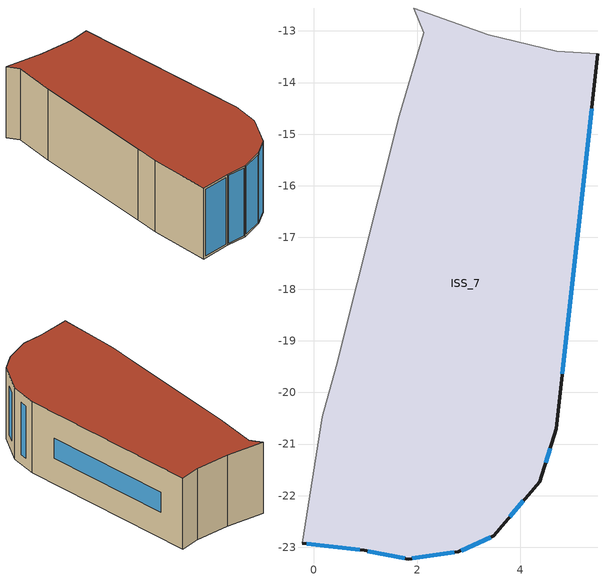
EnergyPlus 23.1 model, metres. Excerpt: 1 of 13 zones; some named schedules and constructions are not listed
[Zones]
ISS_7
 floor outside (90.1-2019 Nonresidential CZ 0 Exterior Floor (Mass)): -0.22,-22.92 0.16,-20.47 0.44,-19.49 1.65,-14.64 2.13,-13.04 1.93,-12.56 3.38,-13.07 4.71,-13.4 5.5,-13.44 4.7,-20.71 4.37,-21.73 3.48,-22.77 2.8,-23.09 1.83,-23.22 0.98,-23.06 z9
 wall outside (90.1-2019 Nonresidential CZ 0 Exterior Wall (Mass)): -0.22,-22.92 0.98,-23.06 1.83,-23.22 2.8,-23.09 3.48,-22.77 4.37,-21.73 4.7,-20.71 5.5,-13.44 z9:12
 wall to ISS_0 (Interior Partition (Mass)_FLIPPED): 5.5,-13.44 4.71,-13.4 3.38,-13.07 1.93,-12.56 2.13,-13.04 1.65,-14.64 0.44,-19.49 z9:12
 wall to ISS_11 (Interior Partition (Mass)): 0.44,-19.49 0.16,-20.47 -0.22,-22.92 z9:12
 window (90.1-2019 Nonresidential CZ 0 Glazing (Operable)): -0.13,-22.93 0.89,-23.05 z9.09:11.91; 1.05,-23.07 1.76,-23.21 z9.07:11.93; 1.9,-23.21 2.72,-23.1 z9.08:11.92; 2.85,-23.06 3.43,-22.8 z9.06:11.94; 3.8,-22.41 4.06,-22.1 z9.48:11.52; 4.49,-21.36 4.58,-21.08 z9.39:11.61; 4.81,-19.64 5.38,-14.51 z10.07:10.93
 roof outside (90.1-2019 Nonresidential CZ 0 Exterior Roof (Mass)): -0.22,-22.92 0.98,-23.06 1.83,-23.22 2.8,-23.09 3.48,-22.77 4.37,-21.73 4.7,-20.71 5.5,-13.44 4.71,-13.4 3.38,-13.07 1.93,-12.56 2.13,-13.04 1.65,-14.64 0.44,-19.49 0.16,-20.47 z12
[Schedule:Week:Daily]
CoolAvail_ISS_6_17: faf318e1-52bb-44b2-9559-41b3001244a9, c66cfd29-5af9-4e6c-a3ee-f7fb6640c622, fb7c023f-ec03-413f-b07d-d92b9ac5b466, 46f68e28-e864-40da-a2bf-d5357412eaba, 4700d6ba-9606-44f7-8714-5d4f0055c1bd, 7d5eb8ac-639b-46e3-bfbf-afe987bda89d, bb15e84b-718d-49d9-a2ed-4de5b00f072d, faf318e1-52bb-44b2-9559-41b3001244a9, faf318e1-52bb-44b2-9559-41b3001244a9, faf318e1-52bb-44b2-9559-41b3001244a9, faf318e1-52bb-44b2-9559-41b3001244a9, faf318e1-52bb-44b2-9559-41b3001244a9
CoolAvail_ISS_6_18: c71ad370-f608-45ec-94ff-412ab9c8d591, dc39d774-00dd-4167-add5-508ae4c5a254, aaaaf936-ef6c-4fa6-9fe8-a1a3edeff047, c71ad370-f608-45ec-94ff-412ab9c8d591, 85667b0f-253c-4fc0-b1a3-b59c0e00e3e3, f12a5308-02be-4f39-b291-fa425260f8d2, 39a611e9-6e07-44f2-bfbf-68aadf2830ba, c71ad370-f608-45ec-94ff-412ab9c8d591, c71ad370-f608-45ec-94ff-412ab9c8d591, c71ad370-f608-45ec-94ff-412ab9c8d591, c71ad370-f608-45ec-94ff-412ab9c8d591, c71ad370-f608-45ec-94ff-412ab9c8d591
CoolAvail_ISS_6_19: cf4da5fc-813a-42c6-a8cf-2b9b26fcd408, 5b5307dd-8704-4429-9e64-81538c3ab81d, 72f27e0f-b599-4d81-9918-0a94f5cc3f49, 47d734c6-dcec-4011-bd95-46f6d7a86160, 9cf70d63-5f0f-41fb-a418-96e44ca164e6, 6548734e-50a1-4eab-b1a1-846b9a044538, 5218c88c-08ca-4979-97bd-068abec87058, cf4da5fc-813a-42c6-a8cf-2b9b26fcd408, cf4da5fc-813a-42c6-a8cf-2b9b26fcd408, cf4da5fc-813a-42c6-a8cf-2b9b26fcd408, cf4da5fc-813a-42c6-a8cf-2b9b26fcd408, cf4da5fc-813a-42c6-a8cf-2b9b26fcd408
CoolAvail_ISS_6_20: 4a28bebf-378b-4e0c-98c7-5912cbc0f532, 3acbb844-98a0-44dd-9f8c-a763c2830a79, cf4da5fc-813a-42c6-a8cf-2b9b26fcd408, 88bcd4fe-2e18-43e4-966d-ed453cccf67b, 3cb64b28-6660-477c-87e6-b5ec23b45f9e, fff63c10-cad4-4c0c-a8a8-9c0b9824a16e, 31665143-5f46-4cf0-bce6-529c360b87a2, 4a28bebf-378b-4e0c-98c7-5912cbc0f532, 4a28bebf-378b-4e0c-98c7-5912cbc0f532, 4a28bebf-378b-4e0c-98c7-5912cbc0f532, 4a28bebf-378b-4e0c-98c7-5912cbc0f532, 4a28bebf-378b-4e0c-98c7-5912cbc0f532
CoolAvail_ISS_6_21: 10ea3e9c-c8e4-4c9f-9a24-6f8235490943, 7fac5dca-6247-45cd-8dfd-59ff1113f6d2, fdb1ab0e-c8ed-4873-981d-3b4b36397622, fa0bea73-c2e6-45e3-96d8-af98ac851d88, 41617b40-5751-42f6-8f46-a5aadaf03c91, b0a7b671-b70a-4647-ab0c-9003cefbd400, 939bb1c0-6e51-47b4-9cfe-0db9ee19da19, 10ea3e9c-c8e4-4c9f-9a24-6f8235490943, 10ea3e9c-c8e4-4c9f-9a24-6f8235490943, 10ea3e9c-c8e4-4c9f-9a24-6f8235490943, 10ea3e9c-c8e4-4c9f-9a24-6f8235490943, 10ea3e9c-c8e4-4c9f-9a24-6f8235490943
CoolAvail_ISS_6_22: 820141ac-03eb-4e58-a5b8-6f2c45d92f95, ca7a26c0-72df-4689-81e8-63cdea68c050, d67e7feb-ccfe-464f-92c3-b16381141cd6, cebbc58f-77ce-4730-93be-abe6f592f073, bd45c754-21c7-4c35-83bf-dd566571be01, 3880684c-4c2a-4487-a7e7-7d189b46f996, 6e76de09-a941-4bd2-b96f-27ccec68bb94, 820141ac-03eb-4e58-a5b8-6f2c45d92f95, 820141ac-03eb-4e58-a5b8-6f2c45d92f95, 820141ac-03eb-4e58-a5b8-6f2c45d92f95, 820141ac-03eb-4e58-a5b8-6f2c45d92f95, 820141ac-03eb-4e58-a5b8-6f2c45d92f95
CoolAvail_ISS_6_23: d70b2462-30a3-417d-9b55-76244d579941, 15f13d3f-b812-470b-b1af-9bdc06affd63, 5b780c38-c860-4b71-bae9-05cf259ed1fe, e1876e78-e687-400e-be40-ea94c5217d87, 8fdf88a8-82d9-410f-843e-46d4e1988e20, 597babd5-8b72-400e-8490-dbf98d6e2a09, 6da934b6-2253-4638-820a-9997a3fc5da8, d70b2462-30a3-417d-9b55-76244d579941, d70b2462-30a3-417d-9b55-76244d579941, d70b2462-30a3-417d-9b55-76244d579941, d70b2462-30a3-417d-9b55-76244d579941, d70b2462-30a3-417d-9b55-76244d579941
CoolAvail_ISS_6_24: 475d144a-8d13-4d58-a2da-3ab2e93dc7e7, 789598b5-f611-412a-b310-098c0f691a5d, 755330d8-1b22-4534-a02a-c53480b3a4e5, f78329c8-9ffc-489f-a2f5-fb6cb1761558, b2c2869d-ed13-4fac-99c7-aaf49e3b7844, 090aaad5-a128-486d-b200-6d922c48acf5, 44e7aa45-dbd7-4abf-8184-9797e4b36311, 475d144a-8d13-4d58-a2da-3ab2e93dc7e7, 475d144a-8d13-4d58-a2da-3ab2e93dc7e7, 475d144a-8d13-4d58-a2da-3ab2e93dc7e7, 475d144a-8d13-4d58-a2da-3ab2e93dc7e7, 475d144a-8d13-4d58-a2da-3ab2e93dc7e7
CoolAvail_ISS_6_25: 2b311644-3143-4e4f-ad19-09aa724a8dff, fe849b11-955d-4684-bbd0-a1e9b4aa19b6, 2e6fd446-64fd-454b-83e0-e820f9a5f52d, 9d987cba-2a7a-496d-b90f-662575cd5dd9, 59074af8-0a25-4315-856b-2edfad9a8916, 3a1e6eef-4dd5-40d8-a92a-1dea604d18d4, 01b983bd-2d17-4f0a-968b-3c204645bb15, 2b311644-3143-4e4f-ad19-09aa724a8dff, 2b311644-3143-4e4f-ad19-09aa724a8dff, 2b311644-3143-4e4f-ad19-09aa724a8dff, 2b311644-3143-4e4f-ad19-09aa724a8dff, 2b311644-3143-4e4f-ad19-09aa724a8dff
CoolAvail_ISS_6_26: 545cab68-ce3c-483e-81aa-25f490a46d86, e9d7cb86-8601-40d2-95b1-3c92e2f1f32f, e268dd3c-0642-40bb-803e-666368799ee4, ae668b5a-15f4-4d0c-9872-3a52cf0d1db1, c3fa998d-de58-419b-80c0-a574417382d2, 7d81ac5d-b26f-415c-8e6a-4ece4cfa260c, a498241e-d729-40bc-991e-5e8d708b7bc9, 545cab68-ce3c-483e-81aa-25f490a46d86, 545cab68-ce3c-483e-81aa-25f490a46d86, 545cab68-ce3c-483e-81aa-25f490a46d86, 545cab68-ce3c-483e-81aa-25f490a46d86, 545cab68-ce3c-483e-81aa-25f490a46d86
CoolAvail_ISS_6_27: e013dee8-fee1-44bd-93ae-b3065944c017, d6b96865-a13e-4037-9788-64715abd1b9b, 8b5f9b8a-5b1f-4d82-ae2a-c83ae0d0c6d3, fe860b76-c3cd-4067-b260-22ef71d79255, 1038f0ee-0592-4279-8759-f8a5b7ff0be9, 38166ebe-7deb-496d-aee1-63fe53fd5d6f, f328ec1c-159e-4b23-a9ba-813a56d7d32e, e013dee8-fee1-44bd-93ae-b3065944c017, e013dee8-fee1-44bd-93ae-b3065944c017, e013dee8-fee1-44bd-93ae-b3065944c017, e013dee8-fee1-44bd-93ae-b3065944c017, e013dee8-fee1-44bd-93ae-b3065944c017
CoolAvail_ISS_6_28: e95ca637-2c29-443c-aac9-ba59b1dee0f8, b6064c5e-1f52-49ba-bab2-bca20717d0fd, 868b4ff2-61c0-4b7b-9a5f-ca60dd09d27a, 08289204-ecfb-4d65-829f-a1414e8ace1a, 46f68e28-e864-40da-a2bf-d5357412eaba, f83a6363-48d5-4fba-9f21-57b9a9ad5f78, 10ea3e9c-c8e4-4c9f-9a24-6f8235490943, e95ca637-2c29-443c-aac9-ba59b1dee0f8, e95ca637-2c29-443c-aac9-ba59b1dee0f8, e95ca637-2c29-443c-aac9-ba59b1dee0f8, e95ca637-2c29-443c-aac9-ba59b1dee0f8, e95ca637-2c29-443c-aac9-ba59b1dee0f8
CoolAvail_ISS_6_29: 571d3694-669f-439a-bcb0-6cf6216108a2, 1a79cb03-f92c-4589-8d75-bc6275836837, 8661a43f-711f-4b17-8503-5213d123ea7a, a0229f07-dc1c-4560-a905-13b11cc59c09, 46f68e28-e864-40da-a2bf-d5357412eaba, 46f68e28-e864-40da-a2bf-d5357412eaba, a568f926-99aa-414a-a7ea-b3768ceeb753, 571d3694-669f-439a-bcb0-6cf6216108a2, 571d3694-669f-439a-bcb0-6cf6216108a2, 571d3694-669f-439a-bcb0-6cf6216108a2, 571d3694-669f-439a-bcb0-6cf6216108a2, 571d3694-669f-439a-bcb0-6cf6216108a2
CoolAvail_ISS_6_30: 45061b19-febd-4526-9570-1f21a7086f0c, 12531b47-a778-409a-afc3-5f5a1a383e38, 59666eb1-6c28-46bb-940b-6ca59630d910, cd744dcf-dce2-4d4b-a7f8-daa602f3d211, 0ca7b911-3826-4d48-a57a-7394f15a51f2, f6108009-b0aa-49ae-94be-0677e594ceb6, 820c4c58-c42d-41e9-b215-4e7bf05f5197, 45061b19-febd-4526-9570-1f21a7086f0c, 45061b19-febd-4526-9570-1f21a7086f0c, 45061b19-febd-4526-9570-1f21a7086f0c, 45061b19-febd-4526-9570-1f21a7086f0c, 45061b19-febd-4526-9570-1f21a7086f0c
CoolAvail_ISS_6_31: 9cc47e2c-ee00-4099-96b8-4162a42716a7, 88bcd4fe-2e18-43e4-966d-ed453cccf67b, 8661a43f-711f-4b17-8503-5213d123ea7a, 10df2edd-0f84-4e5f-b701-53d8b9d13dc2, 2a0d46ec-18cd-4a02-8e4a-311bff42c3ea, cb1b3717-686f-4d32-bbe1-ea75913f93bd, fc997b3a-f9f1-40cb-b1c0-d35cee9c5c25, 9cc47e2c-ee00-4099-96b8-4162a42716a7, 9cc47e2c-ee00-4099-96b8-4162a42716a7, 9cc47e2c-ee00-4099-96b8-4162a42716a7, 9cc47e2c-ee00-4099-96b8-4162a42716a7, 9cc47e2c-ee00-4099-96b8-4162a42716a7
CoolAvail_ISS_6_32: fa8c74fe-c95d-4660-b85a-88cf6b44ead0, 185236a1-42cc-4378-8d2a-f0c687be8152, 646e6a7b-e232-4f54-a341-6ea0961270c4, 5ef0380c-8530-4672-89b2-d0053777c4b0, 184a39fc-adbe-4550-bd70-535d58a703fa, 72b43716-8d98-4033-a577-9813a5c5ed84, a2b35108-d538-4e8f-9979-27f03970389e, fa8c74fe-c95d-4660-b85a-88cf6b44ead0, fa8c74fe-c95d-4660-b85a-88cf6b44ead0, fa8c74fe-c95d-4660-b85a-88cf6b44ead0, fa8c74fe-c95d-4660-b85a-88cf6b44ead0, fa8c74fe-c95d-4660-b85a-88cf6b44ead0
CoolAvail_ISS_6_33: 5494cabf-0719-4997-ac73-9b5e24d4f528, 6db75396-19b1-46b9-8235-e91e69c05566, 872ae464-bc5c-41e4-ab98-84459ce587c9, 91d1037a-2dc5-4426-b058-420dc496d604, b169fd0d-a363-4637-a59b-2c954cb74e7c, fdb1ab0e-c8ed-4873-981d-3b4b36397622, 7196ffaf-b576-46e3-aa76-b70bf992a3f0, 5494cabf-0719-4997-ac73-9b5e24d4f528, 5494cabf-0719-4997-ac73-9b5e24d4f528, 5494cabf-0719-4997-ac73-9b5e24d4f528, 5494cabf-0719-4997-ac73-9b5e24d4f528, 5494cabf-0719-4997-ac73-9b5e24d4f528
CoolAvail_ISS_6_34: ea04392c-e9c8-4168-be16-abac06a691cf, 99dec3e1-bac3-4d96-8738-6f196348ee5c, f8c5082e-a237-4130-a017-d6e29cf6c566, 0bacbfc9-5ecd-42bf-937d-7f05193bacb1, 9338b558-b06d-40e3-98d1-683436e893bc, cbcac942-5ac6-497f-90c1-b73735c17716, ce094aa2-080d-43a6-8362-0479873b68df, ea04392c-e9c8-4168-be16-abac06a691cf, ea04392c-e9c8-4168-be16-abac06a691cf, ea04392c-e9c8-4168-be16-abac06a691cf, ea04392c-e9c8-4168-be16-abac06a691cf, ea04392c-e9c8-4168-be16-abac06a691cf
CoolAvail_ISS_6_35: d8a31d8f-75b0-446f-8f73-4dab2d5eed0f, 3d3f794c-1ec6-4740-9d07-d3bc5787070e, 600e6f81-509e-41a3-bf2a-7f4d4cd3f12d, fb8483dc-7f45-461b-b657-57cfb4a0f116, dbd4606c-3431-4140-add9-9da3cfab12af, 47ade2ef-f521-4468-a89a-ca1d94eb3f8d, 865ad902-8718-419c-ba38-6eb7f9723016, d8a31d8f-75b0-446f-8f73-4dab2d5eed0f, d8a31d8f-75b0-446f-8f73-4dab2d5eed0f, d8a31d8f-75b0-446f-8f73-4dab2d5eed0f, d8a31d8f-75b0-446f-8f73-4dab2d5eed0f, d8a31d8f-75b0-446f-8f73-4dab2d5eed0f
CoolAvail_ISS_6_36: 5bfff525-f3c7-4879-bdef-dd42af90710c, 4a28bebf-378b-4e0c-98c7-5912cbc0f532, b922b942-fdab-4a96-9b47-d4432acc14f1, 28b5e9c5-ec92-4bc0-880e-c13979e5b68a, 9e27aeda-e383-459f-8111-847aee1a07f8, 5b833201-b28d-4821-8bcc-1962c3eedb27, 2e6fd446-64fd-454b-83e0-e820f9a5f52d, 5bfff525-f3c7-4879-bdef-dd42af90710c, 5bfff525-f3c7-4879-bdef-dd42af90710c, 5bfff525-f3c7-4879-bdef-dd42af90710c, 5bfff525-f3c7-4879-bdef-dd42af90710c, 5bfff525-f3c7-4879-bdef-dd42af90710c
CoolAvail_ISS_6_37: 46f68e28-e864-40da-a2bf-d5357412eaba, 3a127710-7443-45f8-9489-889a76faaeff, eb2fa523-9aea-4a86-822f-7402be31336a, 85ee5b97-4fa1-480e-a81b-23baca38898e, c1d74090-dc97-4b67-bd84-a8115544f061, 836c73d3-2576-4144-97e6-c70854d764d6, 0b6cf2cc-02c6-4932-88ad-d99945c2565a, 46f68e28-e864-40da-a2bf-d5357412eaba, 46f68e28-e864-40da-a2bf-d5357412eaba, 46f68e28-e864-40da-a2bf-d5357412eaba, 46f68e28-e864-40da-a2bf-d5357412eaba, 46f68e28-e864-40da-a2bf-d5357412eaba
CoolAvail_ISS_6_38: 5b44b215-89ad-466a-9d7a-e6cb0c1999ba, 88c201f4-a5f6-491a-bc11-c75b9bd2e93f, 5bfff525-f3c7-4879-bdef-dd42af90710c, 454b3b25-2b2f-49a6-8bed-e14204a32b55, 744dab85-5a37-4e81-9f92-61f0bdaf9431, 3e861000-1ec8-46bf-b579-71132bfb23a5, 2a9cda35-25b3-4e50-900b-b9b739b834aa, 5b44b215-89ad-466a-9d7a-e6cb0c1999ba, 5b44b215-89ad-466a-9d7a-e6cb0c1999ba, 5b44b215-89ad-466a-9d7a-e6cb0c1999ba, 5b44b215-89ad-466a-9d7a-e6cb0c1999ba, 5b44b215-89ad-466a-9d7a-e6cb0c1999ba
CoolAvail_ISS_6_39: d05bd24d-796b-48bf-8bc5-fa42b119640c, 5b0ed4c9-7ceb-4b8c-a43c-ed9929f58d1e, 42116582-086e-478e-a545-e69779dd8a52, da6a2a0d-ac28-4011-a787-516f61c1a55f, 7ab4d364-6ba9-438d-8f5d-1eddf824954b, 24ef2dfb-7799-47fd-aa30-c4119d08dbd6, 46f68e28-e864-40da-a2bf-d5357412eaba, d05bd24d-796b-48bf-8bc5-fa42b119640c, d05bd24d-796b-48bf-8bc5-fa42b119640c, d05bd24d-796b-48bf-8bc5-fa42b119640c, d05bd24d-796b-48bf-8bc5-fa42b119640c, d05bd24d-796b-48bf-8bc5-fa42b119640c
CoolAvail_ISS_6_40: a0229f07-dc1c-4560-a905-13b11cc59c09, 7c36500b-8f66-47ac-915e-d734a9855751, 8be4abe7-000c-42f9-aa1f-6b8a2ac92743, 2e27c99f-a5c0-4f60-9206-11009ee6b478, 814d7899-a77d-42ff-af6e-11b54aa89900, db5997a3-e434-4ba0-9f3c-0db9acbed074, 1fd36c70-2295-48b5-9395-b3c8fa6ed09c, a0229f07-dc1c-4560-a905-13b11cc59c09, a0229f07-dc1c-4560-a905-13b11cc59c09, a0229f07-dc1c-4560-a905-13b11cc59c09, a0229f07-dc1c-4560-a905-13b11cc59c09, a0229f07-dc1c-4560-a905-13b11cc59c09
CoolAvail_ISS_6_41: 2a72a13d-5e4b-44db-ad01-76264dc349fa, 51ef5e7c-7b1d-4df3-9b0a-0fbe2372d03c, 6122a214-3f2d-4de6-bf8e-379ec44e7dd8, 803fcd09-69c6-40dd-9b35-5d7ac15a68d8, 2538803e-4c51-472b-b103-07a3d55689f9, a272fd6b-d428-4692-ada8-1e738b84d36b, adef7895-6f02-48d0-9f4d-54e5f1119188, 2a72a13d-5e4b-44db-ad01-76264dc349fa, 2a72a13d-5e4b-44db-ad01-76264dc349fa, 2a72a13d-5e4b-44db-ad01-76264dc349fa, 2a72a13d-5e4b-44db-ad01-76264dc349fa, 2a72a13d-5e4b-44db-ad01-76264dc349fa
CoolAvail_ISS_6_42: 78c93035-ebce-4343-b1a8-f86602726ac7, 604badd7-400e-43fb-bd32-c34a42cb7ecd, 0c0d324b-0d6b-4f90-bb7c-1137a90bd877, c10c4fbe-61ee-4d52-8bae-482017d4afb2, df0bba37-3d70-4a9e-bf06-86b61b93159a, 3cb0e0dd-037d-4dde-8597-6468a4d6918c, 125e9192-c0aa-4bd7-8597-20248584bc62, 78c93035-ebce-4343-b1a8-f86602726ac7, 78c93035-ebce-4343-b1a8-f86602726ac7, 78c93035-ebce-4343-b1a8-f86602726ac7, 78c93035-ebce-4343-b1a8-f86602726ac7, 78c93035-ebce-4343-b1a8-f86602726ac7
CoolAvail_ISS_6_43: d6dcf4c3-3c31-4ad2-a140-0da0cadc56a7, 99ba14a1-6c44-4f38-ba13-93252c98763a, 330628cd-783c-4e4e-861e-a357226f984d, 41c35824-3f9f-43df-8edd-b30b44d2a37a, 478a7a83-7c34-47a1-80c9-d558c050b604, f7b08b5d-0dda-45f4-8219-4d22e9f62385, b39bc4c5-9218-422b-b413-d69710c60b74, d6dcf4c3-3c31-4ad2-a140-0da0cadc56a7, d6dcf4c3-3c31-4ad2-a140-0da0cadc56a7, d6dcf4c3-3c31-4ad2-a140-0da0cadc56a7, d6dcf4c3-3c31-4ad2-a140-0da0cadc56a7, d6dcf4c3-3c31-4ad2-a140-0da0cadc56a7
CoolAvail_ISS_6_44: 78e55134-c146-4401-bc54-34c713d829d2, bdb04c5f-5c95-4945-8cfd-93e3131f8926, 6c612a57-929d-4dfc-8748-f7e01d78e87b, 73f8adfb-2b02-49ce-b917-dc74dc9f2e5f, 4a56945c-6f69-44a9-8f50-3a34e26c2db6, a6698840-9b46-4a97-bcc8-f7cda19bc93f, 2fb50c63-efcc-41cf-b813-91b9eca99eb9, 78e55134-c146-4401-bc54-34c713d829d2, 78e55134-c146-4401-bc54-34c713d829d2, 78e55134-c146-4401-bc54-34c713d829d2, 78e55134-c146-4401-bc54-34c713d829d2, 78e55134-c146-4401-bc54-34c713d829d2
CoolAvail_ISS_6_45: 768736c6-1e3d-478b-935d-de285d9124b7, 12531b47-a778-409a-afc3-5f5a1a383e38, ad1631eb-f151-4929-a83b-de4f56066a8f, 22b36ce7-05db-412a-9cf0-3c84da4ce7ab, 42116582-086e-478e-a545-e69779dd8a52, 053eccda-6cb1-4086-9d93-7d8252609908, 768736c6-1e3d-478b-935d-de285d9124b7, 768736c6-1e3d-478b-935d-de285d9124b7, 768736c6-1e3d-478b-935d-de285d9124b7, 768736c6-1e3d-478b-935d-de285d9124b7, 768736c6-1e3d-478b-935d-de285d9124b7, 768736c6-1e3d-478b-935d-de285d9124b7
CoolAvail_ISS_6_46: 112c67cb-92bf-435b-ae7b-1489d35ec978, 604badd7-400e-43fb-bd32-c34a42cb7ecd, 403f3a57-031d-411d-a35e-dd83f031fb06, 9fe8c835-75a3-47c4-8fd8-73a2e7829854, 1bd8f6d5-efdc-47d3-8767-3f77d1b1a966, c5cf582d-59e6-4231-a916-9f151ef5aff2, c0f120cf-fb1f-410e-a31c-d27ab80a34c5, 112c67cb-92bf-435b-ae7b-1489d35ec978, 112c67cb-92bf-435b-ae7b-1489d35ec978, 112c67cb-92bf-435b-ae7b-1489d35ec978, 112c67cb-92bf-435b-ae7b-1489d35ec978, 112c67cb-92bf-435b-ae7b-1489d35ec978
CoolAvail_ISS_6_47: 1b55bb03-ed1a-46cd-a726-b8643300a78f, ac87f1b8-a690-45cb-baaa-ac4409d26367, 6f1bff23-3d9b-4e3a-b3b2-22b0721e3ef4, f8be8b45-04d6-4e99-9c00-b5c0ca24a190, e5bc79c3-6e81-44bb-bf70-967e13f0bdad, 3218934a-0097-4794-a98d-c844a32a225b, fb536831-2a13-453a-abd2-06d308c2a27d, 1b55bb03-ed1a-46cd-a726-b8643300a78f, 1b55bb03-ed1a-46cd-a726-b8643300a78f, 1b55bb03-ed1a-46cd-a726-b8643300a78f, 1b55bb03-ed1a-46cd-a726-b8643300a78f, 1b55bb03-ed1a-46cd-a726-b8643300a78f
CoolAvail_ISS_6_48: b2925905-6abb-4c02-abba-91a726e9064c, 3f169990-f9ce-4dbb-84c6-894221037448, 32e76b73-f0bd-4490-b05c-b073849b9779, 613dd8b9-d0cb-4047-99e2-85bffd7cc064, d19892b5-b04d-401b-b5eb-d2cb441ee56a, 233604b9-45ae-4392-af2f-cba5c79e4975, 68e656c7-341f-4366-9bd7-30d77fa6db42, b2925905-6abb-4c02-abba-91a726e9064c, b2925905-6abb-4c02-abba-91a726e9064c, b2925905-6abb-4c02-abba-91a726e9064c, b2925905-6abb-4c02-abba-91a726e9064c, b2925905-6abb-4c02-abba-91a726e9064c
CoolAvail_ISS_6_49: 74552c46-30ab-4759-94e8-63e3d1f7accb, d6e55a8f-bc87-45cd-9c9f-cd70924e27a5, 021e1a17-10e8-4b2d-b519-0cf3192cc715, d254b795-3fdf-4f39-80ff-e140f63d290e, 1d480875-807e-48c1-9200-7516ebc32ad7, 64881aca-a996-45d7-b077-b1b3d227525a, 4489f36e-e3c6-4e4b-bd5f-265baaedea73, 74552c46-30ab-4759-94e8-63e3d1f7accb, 74552c46-30ab-4759-94e8-63e3d1f7accb, 74552c46-30ab-4759-94e8-63e3d1f7accb, 74552c46-30ab-4759-94e8-63e3d1f7accb, 74552c46-30ab-4759-94e8-63e3d1f7accb
CoolAvail_ISS_6_50: 471115d3-0f87-48e8-b825-fac5a6f35d6c, 8be4abe7-000c-42f9-aa1f-6b8a2ac92743, 158876e2-13fd-4787-95ae-b86d372af880, 2a169ae8-9acd-4529-9eee-55b8eb574f1b, ca860249-6253-49f4-b145-16789525877a, 31280550-7689-42ee-840a-ab6c0e466e40, 720e0b40-1fdb-4e75-af50-1b9984cfd1a4, 471115d3-0f87-48e8-b825-fac5a6f35d6c, 471115d3-0f87-48e8-b825-fac5a6f35d6c, 471115d3-0f87-48e8-b825-fac5a6f35d6c, 471115d3-0f87-48e8-b825-fac5a6f35d6c, 471115d3-0f87-48e8-b825-fac5a6f35d6c
CoolAvail_ISS_6_51: 59112f08-b127-4301-906f-b836840b287e, bb00959c-f919-4aed-8de9-f9c1df3630f8, de2802b0-cc67-4408-8fd1-7e9211b10048, d257d055-b112-40be-82b2-c4495abe85c7, ddf9be1b-2dac-4bf2-9cbc-7e794f62100c, 49d97e55-3071-46c9-941b-d634227f9f2a, cb1b3717-686f-4d32-bbe1-ea75913f93bd, 59112f08-b127-4301-906f-b836840b287e, 59112f08-b127-4301-906f-b836840b287e, 59112f08-b127-4301-906f-b836840b287e, 59112f08-b127-4301-906f-b836840b287e, 59112f08-b127-4301-906f-b836840b287e
CoolAvail_ISS_6_52: 78bfa29d-fe78-4bb4-9f64-e69e04f39406, 78bfa29d-fe78-4bb4-9f64-e69e04f39406, 78bfa29d-fe78-4bb4-9f64-e69e04f39406, 78bfa29d-fe78-4bb4-9f64-e69e04f39406, 78bfa29d-fe78-4bb4-9f64-e69e04f39406, 78bfa29d-fe78-4bb4-9f64-e69e04f39406, 78bfa29d-fe78-4bb4-9f64-e69e04f39406, 78bfa29d-fe78-4bb4-9f64-e69e04f39406, 78bfa29d-fe78-4bb4-9f64-e69e04f39406, 78bfa29d-fe78-4bb4-9f64-e69e04f39406, 78bfa29d-fe78-4bb4-9f64-e69e04f39406, 78bfa29d-fe78-4bb4-9f64-e69e04f39406
NatVentAvail_ISS_6_0: 347d55b7-038e-4562-bce8-456b87efe422, 9497c3f9-e4f3-4ae8-9b5e-6f440661514e, 02c75c42-13c4-4a81-95b2-7d0787e539a0, 1f5bb4e1-6097-4445-aa30-08b131c5a8f0, 6a036ade-b22a-40b1-a59a-fc9928e33420, cdcac5e7-2935-42b6-a401-44e7ff1a3379, bb2921c9-3083-47d7-adc0-0439cd541f1d, 347d55b7-038e-4562-bce8-456b87efe422, 347d55b7-038e-4562-bce8-456b87efe422, 347d55b7-038e-4562-bce8-456b87efe422, 347d55b7-038e-4562-bce8-456b87efe422, 347d55b7-038e-4562-bce8-456b87efe422
NatVentAvail_ISS_6_1: 31e6458c-07ac-4517-9220-31c48d09a3b9, 808b53e7-b6eb-416f-b75c-5a60ae408371, 2a0bdd91-2ab7-455f-9d66-9f0dcc569485, 2f2a32ef-c756-4c4e-acc4-de23138b763c, 3d5812fc-4e48-4f03-85a1-51b9f05794ff, eed53eab-8b4b-4f1c-9231-a5dca8a631a8, 1a875456-26a8-41d9-bcb1-23a2e93c5b05, 31e6458c-07ac-4517-9220-31c48d09a3b9, 31e6458c-07ac-4517-9220-31c48d09a3b9, 31e6458c-07ac-4517-9220-31c48d09a3b9, 31e6458c-07ac-4517-9220-31c48d09a3b9, 31e6458c-07ac-4517-9220-31c48d09a3b9
NatVentAvail_ISS_6_2: 84ae7651-f4de-44b9-9899-2582cbdb995d, 495f6a35-d38b-4195-8a37-4b40f724b044, 3d5812fc-4e48-4f03-85a1-51b9f05794ff, a0e33699-6675-4571-9d88-4c12ba26899f, 9497c3f9-e4f3-4ae8-9b5e-6f440661514e, efa8682e-43cf-4f3c-b0e6-29221eeec237, 5867c58b-4625-41f3-b584-9ebb24ec32a8, 84ae7651-f4de-44b9-9899-2582cbdb995d, 84ae7651-f4de-44b9-9899-2582cbdb995d, 84ae7651-f4de-44b9-9899-2582cbdb995d, 84ae7651-f4de-44b9-9899-2582cbdb995d, 84ae7651-f4de-44b9-9899-2582cbdb995d
NatVentAvail_ISS_6_3: a818ccd2-c854-43d0-9f66-eb4bd9638d8e, 6e76de09-a941-4bd2-b96f-27ccec68bb94, fe6c31c8-0dda-4b75-81b7-5c1efcddb083, dda988eb-bae8-4d63-86a5-b6c0bda95034, 7a904727-3a56-424e-8116-60c6ad07f1dc, 347d55b7-038e-4562-bce8-456b87efe422, dd8d3e53-b593-4d87-9bc4-be4af5198a33, a818ccd2-c854-43d0-9f66-eb4bd9638d8e, a818ccd2-c854-43d0-9f66-eb4bd9638d8e, a818ccd2-c854-43d0-9f66-eb4bd9638d8e, a818ccd2-c854-43d0-9f66-eb4bd9638d8e, a818ccd2-c854-43d0-9f66-eb4bd9638d8e
NatVentAvail_ISS_6_4: 0c759d3e-a654-4724-93b5-70c13bc12d1d, 021d0772-810e-4e4b-8f2a-a1619a49f355, e0df6127-968f-45f9-8c87-5caeb0cafc55, bfaec549-311d-4496-abb4-5617f4cc1a59, 4980f9f0-cd16-43dd-8c59-504c34da3416, b817c66c-6d6a-45e4-a55e-97319d023a8b, 021d0772-810e-4e4b-8f2a-a1619a49f355, 0c759d3e-a654-4724-93b5-70c13bc12d1d, 0c759d3e-a654-4724-93b5-70c13bc12d1d, 0c759d3e-a654-4724-93b5-70c13bc12d1d, 0c759d3e-a654-4724-93b5-70c13bc12d1d, 0c759d3e-a654-4724-93b5-70c13bc12d1d
NatVentAvail_ISS_6_5: dea2bbc8-2288-40d1-a2d5-a177ac33657e, dc8b5669-3ebe-45cf-9e0a-796c1a786df0, b135f7d7-2b4b-4e37-bfe0-58334846911b, 2333cbfa-4dd2-4999-97ab-03a3268194e9, 5707c89a-2f09-4238-a486-8c2d0057f9b6, 9dfa8010-5864-48b9-aace-82d37f85b587, d58aaad8-7cbd-4782-a375-7b6575282f05, dea2bbc8-2288-40d1-a2d5-a177ac33657e, dea2bbc8-2288-40d1-a2d5-a177ac33657e, dea2bbc8-2288-40d1-a2d5-a177ac33657e, dea2bbc8-2288-40d1-a2d5-a177ac33657e, dea2bbc8-2288-40d1-a2d5-a177ac33657e
NatVentAvail_ISS_6_6: 1d8e266b-bb19-4368-9dd6-c44a9e71e150, f8c5082e-a237-4130-a017-d6e29cf6c566, cd7e5bb2-f1bc-4af8-801a-55bbcf77cb89, 1aaf95b1-6b11-4f20-b636-f8c9cd44f9f6, 49ae3206-3ec9-4832-a4c2-0d7b4eac3c65, b8ffa932-6720-4a41-9c80-de49e67e423e, a86efa0d-8891-41c0-89a9-eb536844657b, 1d8e266b-bb19-4368-9dd6-c44a9e71e150, 1d8e266b-bb19-4368-9dd6-c44a9e71e150, 1d8e266b-bb19-4368-9dd6-c44a9e71e150, 1d8e266b-bb19-4368-9dd6-c44a9e71e150, 1d8e266b-bb19-4368-9dd6-c44a9e71e150
NatVentAvail_ISS_6_7: 2b8a7710-590c-4735-8937-afae2f743f59, 926fce72-2cba-4f06-8e61-ee34aca217cf, 30858728-6386-4b68-892c-7b175f19578c, e7437833-518d-486e-8f46-e43f1733b808, 54c7a7a4-bd24-4fff-9f99-4840ac86f206, 00c50d44-a893-462e-adc5-a616422e0ef9, 0575a820-2eae-4c1c-bbd0-3531ec3c33dc, 2b8a7710-590c-4735-8937-afae2f743f59, 2b8a7710-590c-4735-8937-afae2f743f59, 2b8a7710-590c-4735-8937-afae2f743f59, 2b8a7710-590c-4735-8937-afae2f743f59, 2b8a7710-590c-4735-8937-afae2f743f59
NatVentAvail_ISS_6_8: 9d74e3d4-a9a9-48a3-84d8-704d79f904d0, 8089f7d0-f13f-46e6-a13c-d41517ad9383, 20437749-1463-4af0-aa40-cb234d343798, 9015eb93-7869-414a-ae01-0db2bcecc531, dec17c5b-4049-43e1-9a90-a723a8944471, 2026730f-dd33-4f01-8a14-8376efc71115, 47c5d768-7b4a-48a1-808d-429495cd01bc, 9d74e3d4-a9a9-48a3-84d8-704d79f904d0, 9d74e3d4-a9a9-48a3-84d8-704d79f904d0, 9d74e3d4-a9a9-48a3-84d8-704d79f904d0, 9d74e3d4-a9a9-48a3-84d8-704d79f904d0, 9d74e3d4-a9a9-48a3-84d8-704d79f904d0
NatVentAvail_ISS_6_9: 0eb51b7f-a4f0-4607-9c4d-6b9d2864478f, 6ae1809d-5a85-45a9-857c-42673be4954a, 47c5d768-7b4a-48a1-808d-429495cd01bc, 77480b0d-aeae-478d-a96b-37a4d4199b45, 9eba3db1-355f-42c7-9c13-37b01b408a15, f0b2b9be-24b4-4280-986e-e782a73990e1, 47cff60b-bd3d-4ae0-ad14-3ebb443ef9d5, 0eb51b7f-a4f0-4607-9c4d-6b9d2864478f, 0eb51b7f-a4f0-4607-9c4d-6b9d2864478f, 0eb51b7f-a4f0-4607-9c4d-6b9d2864478f, 0eb51b7f-a4f0-4607-9c4d-6b9d2864478f, 0eb51b7f-a4f0-4607-9c4d-6b9d2864478f
NatVentAvail_ISS_6_10: 9912cebe-4070-46c5-aca3-2e11fc6e50f9, 47c5d768-7b4a-48a1-808d-429495cd01bc, c53c6bee-c25f-4ac5-96c2-53c2e5ef0bc5, 24660c3e-e053-4e0b-a3a2-e134f5c7cfdc, 553eecc1-0424-4e8a-b2f8-0fe1840c3f1f, c3c61266-f6da-4284-9b9b-1aae67e0f11b, bf46ae58-0cb1-40f5-b615-3cb060d1ccae, 9912cebe-4070-46c5-aca3-2e11fc6e50f9, 9912cebe-4070-46c5-aca3-2e11fc6e50f9, 9912cebe-4070-46c5-aca3-2e11fc6e50f9, 9912cebe-4070-46c5-aca3-2e11fc6e50f9, 9912cebe-4070-46c5-aca3-2e11fc6e50f9
NatVentAvail_ISS_6_11: 47c5d768-7b4a-48a1-808d-429495cd01bc, f7772115-8a17-4abc-aca6-0985ffa1d231, b4131f45-e422-40ec-b2a9-956249e4f700, 338b2587-ee57-4e5b-acb7-2cda7bef30c7, 30954edf-17c5-43a4-9fbb-cfd349146233, fe036796-60d1-4e3b-a834-0a3b108878d4, 5508df6a-9fa0-4c98-a0a9-b120a6e6ca85, 47c5d768-7b4a-48a1-808d-429495cd01bc, 47c5d768-7b4a-48a1-808d-429495cd01bc, 47c5d768-7b4a-48a1-808d-429495cd01bc, 47c5d768-7b4a-48a1-808d-429495cd01bc, 47c5d768-7b4a-48a1-808d-429495cd01bc
NatVentAvail_ISS_6_12: 9e4de668-5c0b-4b18-9f84-43340eb7de64, 3fc7e13c-ba9b-4abf-ad62-5d9c6ae2b19f, 69fd0356-41ca-4566-a63a-875f57287f07, 0f72afe0-3d0d-43cd-bc86-6d366968bbdb, f0756c80-633d-445f-9ada-2880c47accb9, 58a8699a-92a3-475c-a43f-aee051d475cb, a5c75578-db00-4035-a6bd-12d8859ee814, 9e4de668-5c0b-4b18-9f84-43340eb7de64, 9e4de668-5c0b-4b18-9f84-43340eb7de64, 9e4de668-5c0b-4b18-9f84-43340eb7de64, 9e4de668-5c0b-4b18-9f84-43340eb7de64, 9e4de668-5c0b-4b18-9f84-43340eb7de64
NatVentAvail_ISS_6_13: 5668b15e-3178-4749-bdce-f16cad26c077, 43f57ed7-353c-49a5-95b1-fadbab51cf42, 9c120ee9-6e99-46a1-92c9-47147dbc7031, b718a5fb-b2a5-4edc-9616-2dbcbbb84562, 153a99d2-cb69-4770-80c4-b636431e560e, 7b7c670e-dffa-4387-a918-eb8090e016c5, 4ba70f92-26a1-4e22-ae9b-21b3a8cbfbc0, 5668b15e-3178-4749-bdce-f16cad26c077, 5668b15e-3178-4749-bdce-f16cad26c077, 5668b15e-3178-4749-bdce-f16cad26c077, 5668b15e-3178-4749-bdce-f16cad26c077, 5668b15e-3178-4749-bdce-f16cad26c077
NatVentAvail_ISS_6_14: 88ea5642-9558-4173-b52e-b72fd2a468fe, 7b0d70b4-6d3a-40d1-8645-cbeeba61a406, 91a15d1b-25b0-426a-999b-bde4fc834830, 8c6a5d82-2695-4c12-a2d9-937649744301, 5bb90e3b-6f0c-4724-a28a-9f01b1babb02, 70ed6a4c-85b4-46e2-b93d-c81f16dce1f6, 867d212e-9d6f-4428-ab79-ae34f15dca9c, 88ea5642-9558-4173-b52e-b72fd2a468fe, 88ea5642-9558-4173-b52e-b72fd2a468fe, 88ea5642-9558-4173-b52e-b72fd2a468fe, 88ea5642-9558-4173-b52e-b72fd2a468fe, 88ea5642-9558-4173-b52e-b72fd2a468fe
NatVentAvail_ISS_6_15: b7af9413-87d1-46bc-b3f9-c667b2052c9e, 269739aa-2d40-4877-9c61-5931b6ada25a, 7b914f22-7571-4aa1-ad53-4029426c74f7, 158876e2-13fd-4787-95ae-b86d372af880, 8e09e956-a7c9-41fd-ae93-b76491330efa, ad12a31f-083f-4236-bb79-d1e0870e19c1, 36a0acb6-d152-45fe-87a6-d6e7103a6972, b7af9413-87d1-46bc-b3f9-c667b2052c9e, b7af9413-87d1-46bc-b3f9-c667b2052c9e, b7af9413-87d1-46bc-b3f9-c667b2052c9e, b7af9413-87d1-46bc-b3f9-c667b2052c9e, b7af9413-87d1-46bc-b3f9-c667b2052c9e
NatVentAvail_ISS_6_16: cf3db2ff-82b6-488a-930d-133dbca2a297, d93b1293-4c19-4e22-a9a3-3eac806f7c1d, ac425b5f-9c42-4b8b-a498-5879e9bbcc94, a25a4507-8ff0-4e3c-92b1-267f2caeeb71, 5383cc17-6933-44ea-a498-ab2884f15de2, 9bfe174b-c2ed-4b65-a708-190e6d7b11fb, 4fd26251-b100-4953-a9ab-f1e24601d18a, cf3db2ff-82b6-488a-930d-133dbca2a297, cf3db2ff-82b6-488a-930d-133dbca2a297, cf3db2ff-82b6-488a-930d-133dbca2a297, cf3db2ff-82b6-488a-930d-133dbca2a297, cf3db2ff-82b6-488a-930d-133dbca2a297
NatVentAvail_ISS_6_17: f9e61ab1-7728-4d9d-8fe1-b24739b5c8d6, 813cbcb4-7a41-4a84-aec9-93c30a024dbd, 1a5d8876-3cc7-41a9-ba43-12e516d83989, 647e0f2c-778a-4d61-86bf-7f667cec723d, 2aae2edc-2d57-4e3d-973a-0211336ac020, 8d9c377b-d2ea-40e4-b66c-fc3d273aebea, cd556942-927f-4c86-bcef-3c459adf4f8e, f9e61ab1-7728-4d9d-8fe1-b24739b5c8d6, f9e61ab1-7728-4d9d-8fe1-b24739b5c8d6, f9e61ab1-7728-4d9d-8fe1-b24739b5c8d6, f9e61ab1-7728-4d9d-8fe1-b24739b5c8d6, f9e61ab1-7728-4d9d-8fe1-b24739b5c8d6
NatVentAvail_ISS_6_18: b58c5377-15d9-410f-a4cc-43822df6d4e0, 9e2eb322-e243-4a27-926a-d4e3defd8a08, 788a1496-81b9-4997-b196-09e885b656f9, b58c5377-15d9-410f-a4cc-43822df6d4e0, 6d0910fa-c984-4a92-8021-bbf9d67b93f9, a471a66b-f89d-442f-a9a8-48da8b7d5403, febc458f-bbc7-462c-85b9-881f4c73ab04, b58c5377-15d9-410f-a4cc-43822df6d4e0, b58c5377-15d9-410f-a4cc-43822df6d4e0, b58c5377-15d9-410f-a4cc-43822df6d4e0, b58c5377-15d9-410f-a4cc-43822df6d4e0, b58c5377-15d9-410f-a4cc-43822df6d4e0
NatVentAvail_ISS_6_19: a7a8551e-96d3-4fd6-bb0b-fe4ca2dd1986, f8c08b89-5adf-4e28-9409-8752b177d4a8, 524d0afd-2120-4997-92f0-2e86d4c74bf0, 94648f1a-2b8a-4c93-b626-513551805e1d, b85dd538-4fec-4d5e-8158-b1e68b90bbd8, 5b19d2b6-01c4-4e15-9780-7f20e980e38a, dd98143e-ec58-487d-9c8f-1bedbff18c8e, a7a8551e-96d3-4fd6-bb0b-fe4ca2dd1986, a7a8551e-96d3-4fd6-bb0b-fe4ca2dd1986, a7a8551e-96d3-4fd6-bb0b-fe4ca2dd1986, a7a8551e-96d3-4fd6-bb0b-fe4ca2dd1986, a7a8551e-96d3-4fd6-bb0b-fe4ca2dd1986
NatVentAvail_ISS_6_20: 556129f5-a8ab-42ab-bdec-427f6167c670, 2543d355-49e0-4e07-832c-9d94369e5f03, a7a8551e-96d3-4fd6-bb0b-fe4ca2dd1986, 707ad967-478c-4ac9-9f56-108cb743e184, ad2f890c-0a1c-4631-8b94-ab923c3a1fde, e09d4d53-ced4-452a-92ef-7031bfb63e31, 31eafc2d-287a-4af1-b968-868b65c6cfae, 556129f5-a8ab-42ab-bdec-427f6167c670, 556129f5-a8ab-42ab-bdec-427f6167c670, 556129f5-a8ab-42ab-bdec-427f6167c670, 556129f5-a8ab-42ab-bdec-427f6167c670, 556129f5-a8ab-42ab-bdec-427f6167c670
NatVentAvail_ISS_6_21: 0210ffe0-c8c5-4704-a17c-30f6b7ba5182, dc8b5669-3ebe-45cf-9e0a-796c1a786df0, 2e876ef0-6b14-469b-8aab-6b2f59b3159e, 99ba14a1-6c44-4f38-ba13-93252c98763a, 6cac600a-08a1-4369-bc47-e97c0b606d06, 49e001ed-d1c6-436c-bd0c-6ae12f544230, 33232d81-95e6-426a-8847-5e719ea95db1, 0210ffe0-c8c5-4704-a17c-30f6b7ba5182, 0210ffe0-c8c5-4704-a17c-30f6b7ba5182, 0210ffe0-c8c5-4704-a17c-30f6b7ba5182, 0210ffe0-c8c5-4704-a17c-30f6b7ba5182, 0210ffe0-c8c5-4704-a17c-30f6b7ba5182
NatVentAvail_ISS_6_22: 1bd8f6d5-efdc-47d3-8767-3f77d1b1a966, 998d96e1-0d67-4c43-8d66-3cf94210b12a, ff997f24-f6a6-43dc-ac3a-8c8fbd2ec0f4, cb262533-cb30-4446-bc1c-c7c292bc447b, ff731b20-b5fb-4160-a318-e8e97e32bd46, 112c67cb-92bf-435b-ae7b-1489d35ec978, 2bf5643d-2712-495e-b11b-f71902a6beb9, 1bd8f6d5-efdc-47d3-8767-3f77d1b1a966, 1bd8f6d5-efdc-47d3-8767-3f77d1b1a966, 1bd8f6d5-efdc-47d3-8767-3f77d1b1a966, 1bd8f6d5-efdc-47d3-8767-3f77d1b1a966, 1bd8f6d5-efdc-47d3-8767-3f77d1b1a966
NatVentAvail_ISS_6_23: 2ea1310e-d988-40e8-921b-6f63c6c66c5d, 2098abeb-3ad9-48cc-8fa9-fe43be57d8ea, ecac4bea-a4ab-4ca8-b15a-d21bf3634e23, 42f69e0f-da8f-401e-a904-95fe2d631b8b, 0fd5cf7c-50d3-4cef-a79c-1a673837e4a7, fda086fc-4683-4251-a165-0c31756bfeb3, 79ede57d-2ea5-4b6c-a09a-282900601d10, 2ea1310e-d988-40e8-921b-6f63c6c66c5d, 2ea1310e-d988-40e8-921b-6f63c6c66c5d, 2ea1310e-d988-40e8-921b-6f63c6c66c5d, 2ea1310e-d988-40e8-921b-6f63c6c66c5d, 2ea1310e-d988-40e8-921b-6f63c6c66c5d
NatVentAvail_ISS_6_24: ca33ea72-290d-466f-a10d-04f5078d5459, 80ac7100-fecc-432b-b8d8-0aef27925792, 0912e7bf-7941-4e81-81b9-3fe24044cb67, d3ac68ac-e5e1-41af-bbe9-eeafd04eb16f, 9366b974-fd66-436a-86a6-3dff316a52ed, 13d55ff6-3126-4d7e-a0b5-9d8af0269879, f26b9bc5-ebc0-49e0-b6f6-a9aecd680394, ca33ea72-290d-466f-a10d-04f5078d5459, ca33ea72-290d-466f-a10d-04f5078d5459, ca33ea72-290d-466f-a10d-04f5078d5459, ca33ea72-290d-466f-a10d-04f5078d5459, ca33ea72-290d-466f-a10d-04f5078d5459
NatVentAvail_ISS_6_25: 5e0caf0a-0975-4095-aeee-5177679fc916, ef3acc4a-62a7-4368-b11b-0bc0ee34e112, 768736c6-1e3d-478b-935d-de285d9124b7, a7131d28-bfe0-4a79-ba31-4b6647055931, 0b9b0190-0d32-4286-8001-29d5007821be, 1e2a233d-4ecc-4662-8356-21ca5b01d4a7, ed222975-a6bd-4094-8680-d0088485bc24, 5e0caf0a-0975-4095-aeee-5177679fc916, 5e0caf0a-0975-4095-aeee-5177679fc916, 5e0caf0a-0975-4095-aeee-5177679fc916, 5e0caf0a-0975-4095-aeee-5177679fc916, 5e0caf0a-0975-4095-aeee-5177679fc916
NatVentAvail_ISS_6_26: a0b2a994-346e-4f55-a40b-16c7d419b6a2, 93805fc4-68be-4367-b3d0-b1b0e915321a, 5b29b277-6946-4da2-9128-33dfe5b4a573, d8981ea7-3b19-4a0d-892a-4c63977dc961, 0f82b64c-7dc7-406a-8c1e-aa47caf37df0, e373829c-525b-4fac-a1b1-a8f08a7194f4, 21a982b9-085a-47cf-8ea2-cb4a41862746, a0b2a994-346e-4f55-a40b-16c7d419b6a2, a0b2a994-346e-4f55-a40b-16c7d419b6a2, a0b2a994-346e-4f55-a40b-16c7d419b6a2, a0b2a994-346e-4f55-a40b-16c7d419b6a2, a0b2a994-346e-4f55-a40b-16c7d419b6a2
NatVentAvail_ISS_6_27: 80324efd-f152-46ce-8575-1a18cefcb39a, 814fabf4-0522-4fe9-8f4f-1de8b595f9f5, d29c8621-b3bd-4f5f-961a-eec346ff4369, a817186f-8b5f-4d80-8c05-1cb199520749, 2dd3d1b6-e47b-47d8-8fa7-20257f54925f, b9bdd769-4ede-4986-a14d-4a501dff3d8b, 26786c90-2d85-41bd-bb4a-5ca09446c117, 80324efd-f152-46ce-8575-1a18cefcb39a, 80324efd-f152-46ce-8575-1a18cefcb39a, 80324efd-f152-46ce-8575-1a18cefcb39a, 80324efd-f152-46ce-8575-1a18cefcb39a, 80324efd-f152-46ce-8575-1a18cefcb39a
NatVentAvail_ISS_6_28: afddefd6-28d4-442d-ad49-25f7afed06cb, 11ce3725-ac08-45b4-8d15-dba4ddbf81b5, 5c9ea6a9-4a28-445d-8b68-fd476ea83ca3, bbbf1602-9477-4e5e-9481-cd1d7e6d0c49, 647e0f2c-778a-4d61-86bf-7f667cec723d, 7e8d2272-57f1-4e50-bfe5-2ae03f082589, 0210ffe0-c8c5-4704-a17c-30f6b7ba5182, afddefd6-28d4-442d-ad49-25f7afed06cb, afddefd6-28d4-442d-ad49-25f7afed06cb, afddefd6-28d4-442d-ad49-25f7afed06cb, afddefd6-28d4-442d-ad49-25f7afed06cb, afddefd6-28d4-442d-ad49-25f7afed06cb
NatVentAvail_ISS_6_29: 9743d7e3-5405-4d04-9865-b119cb90919b, 491b088b-98a8-4ca1-afb7-5d421815d782, ed3e7bd5-1fa8-481b-8e43-0912eb1fffae, 5533be66-3b4f-405b-b799-99f8e34f8cb0, 647e0f2c-778a-4d61-86bf-7f667cec723d, 647e0f2c-778a-4d61-86bf-7f667cec723d, 86fec154-2770-4333-869b-bb2f9d25b5ef, 9743d7e3-5405-4d04-9865-b119cb90919b, 9743d7e3-5405-4d04-9865-b119cb90919b, 9743d7e3-5405-4d04-9865-b119cb90919b, 9743d7e3-5405-4d04-9865-b119cb90919b, 9743d7e3-5405-4d04-9865-b119cb90919b
NatVentAvail_ISS_6_30: 61e7fb13-a446-4ec6-a607-a4a6cd2284d3, 47c5d768-7b4a-48a1-808d-429495cd01bc, da508a49-ad8b-4e53-b9b2-d0164f52c373, dcf350dc-4f7b-4b5e-b1b8-92644482046e, ee0a353c-06c1-410a-9095-8f6744b1c2f1, 93529c20-7374-44df-b5d5-3c3c54298201, ccaff583-bd9d-4d07-a1ac-620ebebbb31c, 61e7fb13-a446-4ec6-a607-a4a6cd2284d3, 61e7fb13-a446-4ec6-a607-a4a6cd2284d3, 61e7fb13-a446-4ec6-a607-a4a6cd2284d3, 61e7fb13-a446-4ec6-a607-a4a6cd2284d3, 61e7fb13-a446-4ec6-a607-a4a6cd2284d3
NatVentAvail_ISS_6_31: 82c106dd-bc00-4fce-8a04-eb4dc76f4f9c, 707ad967-478c-4ac9-9f56-108cb743e184, ed3e7bd5-1fa8-481b-8e43-0912eb1fffae, bbd0b068-26ff-4e4f-a8c0-b57341ff118f, 22fa6a63-464b-4f2c-a65c-d87b5fc7b7d2, 599195e0-ed3c-47ca-9420-8eb2dc85b173, 45bf7535-998e-43fd-8738-e1cb52290b51, 82c106dd-bc00-4fce-8a04-eb4dc76f4f9c, 82c106dd-bc00-4fce-8a04-eb4dc76f4f9c, 82c106dd-bc00-4fce-8a04-eb4dc76f4f9c, 82c106dd-bc00-4fce-8a04-eb4dc76f4f9c, 82c106dd-bc00-4fce-8a04-eb4dc76f4f9c
NatVentAvail_ISS_6_32: cabfadc2-6953-45da-a61a-3c777a358487, 6c62541d-0fa1-4a40-aa60-21a33239d522, 010681ba-3f35-4375-ab69-e478d26ef3a8, f4995040-d87e-4d6b-8b10-33307671ceab, 40516d12-9d9c-490d-bfd0-43ec75ffd147, f0ca66fc-98c0-45fc-b267-2071b25404df, 912a42c6-4e4a-4a4a-86b4-7e837848d989, cabfadc2-6953-45da-a61a-3c777a358487, cabfadc2-6953-45da-a61a-3c777a358487, cabfadc2-6953-45da-a61a-3c777a358487, cabfadc2-6953-45da-a61a-3c777a358487, cabfadc2-6953-45da-a61a-3c777a358487
NatVentAvail_ISS_6_33: dc0ba347-f5a3-4e9a-83c0-c83cc8bc54ae, ecea5fd7-fd1b-406f-aead-827340311a92, 2e9cac2a-bf76-4c29-afb8-0580842f94bd, 8ddd8f98-3bd6-4dbb-9028-2ad25883ccd4, 3e242ed7-cd6c-40cd-b18f-d34fd88d666a, 2e876ef0-6b14-469b-8aab-6b2f59b3159e, a575a69e-0300-4b39-b79f-9cb5c69989e1, dc0ba347-f5a3-4e9a-83c0-c83cc8bc54ae, dc0ba347-f5a3-4e9a-83c0-c83cc8bc54ae, dc0ba347-f5a3-4e9a-83c0-c83cc8bc54ae, dc0ba347-f5a3-4e9a-83c0-c83cc8bc54ae, dc0ba347-f5a3-4e9a-83c0-c83cc8bc54ae
NatVentAvail_ISS_6_34: c71735a8-d2ba-4572-830a-0894734640e5, 15a84b72-439d-4805-ac4c-ff4de479cb51, 99714c36-b1d6-4269-a341-3a8989bea4df, 2fba47ff-7b53-40d4-9c31-7281f1302855, 3bb729e9-ca62-4469-8274-3f21b47b349f, 8c979c6f-6f2c-4314-9f72-cd5781efeae1, c2eda44f-94bb-4372-852e-6bef2cd02afb, c71735a8-d2ba-4572-830a-0894734640e5, c71735a8-d2ba-4572-830a-0894734640e5, c71735a8-d2ba-4572-830a-0894734640e5, c71735a8-d2ba-4572-830a-0894734640e5, c71735a8-d2ba-4572-830a-0894734640e5
NatVentAvail_ISS_6_35: cb2e8875-93ba-420c-9320-8b74680c8990, e062ad48-5426-41dd-bf23-2009f85f336c, 31e6458c-07ac-4517-9220-31c48d09a3b9, 9b7d131e-3186-449e-8b52-dd4789ce3bba, a86efa0d-8891-41c0-89a9-eb536844657b, 035549cb-7cd7-4bfe-8bc9-e49292565a0c, bd6db147-fc37-4205-9b11-5b6f46a8a82d, cb2e8875-93ba-420c-9320-8b74680c8990, cb2e8875-93ba-420c-9320-8b74680c8990, cb2e8875-93ba-420c-9320-8b74680c8990, cb2e8875-93ba-420c-9320-8b74680c8990, cb2e8875-93ba-420c-9320-8b74680c8990
NatVentAvail_ISS_6_36: 14957d78-7096-4cd0-847d-719851f1f9cb, 556129f5-a8ab-42ab-bdec-427f6167c670, acefeeb5-6950-4d29-9a31-038535040565, c95166c3-0df7-4854-af66-5e402a93c156, f497b814-0ae1-4cd8-a428-8543eff9f638, e9c6165c-14cd-4937-a8e7-b565664e8b78, 768736c6-1e3d-478b-935d-de285d9124b7, 14957d78-7096-4cd0-847d-719851f1f9cb, 14957d78-7096-4cd0-847d-719851f1f9cb, 14957d78-7096-4cd0-847d-719851f1f9cb, 14957d78-7096-4cd0-847d-719851f1f9cb, 14957d78-7096-4cd0-847d-719851f1f9cb
NatVentAvail_ISS_6_37: 647e0f2c-778a-4d61-86bf-7f667cec723d, 3f10379c-0093-4767-992c-fd07ff15a921, a515830e-e99d-4f80-8d2d-bceac72bcc96, 708f4b1b-d897-4e40-ba31-5dcf786ec232, 88f0f781-2095-4cab-811f-fcbeafe84bf1, 9497c3f9-e4f3-4ae8-9b5e-6f440661514e, f0d131bc-7259-480b-abc7-8669a17035a5, 647e0f2c-778a-4d61-86bf-7f667cec723d, 647e0f2c-778a-4d61-86bf-7f667cec723d, 647e0f2c-778a-4d61-86bf-7f667cec723d, 647e0f2c-778a-4d61-86bf-7f667cec723d, 647e0f2c-778a-4d61-86bf-7f667cec723d
NatVentAvail_ISS_6_38: 38160a7b-cedf-439a-8059-5cf7941b4912, 03ce9e7a-65d5-46a4-8d63-0140e1345a37, 14957d78-7096-4cd0-847d-719851f1f9cb, cfbf5411-beb3-41e1-9a23-aa0ca608badd, 8dcef693-7ac2-4f5f-997f-bc84f486b6a7, 7eab9e2b-be06-4916-a95d-86be924a48ab, 54e0b8a6-a6b6-4136-87a9-f83568c42000, 38160a7b-cedf-439a-8059-5cf7941b4912, 38160a7b-cedf-439a-8059-5cf7941b4912, 38160a7b-cedf-439a-8059-5cf7941b4912, 38160a7b-cedf-439a-8059-5cf7941b4912, 38160a7b-cedf-439a-8059-5cf7941b4912
NatVentAvail_ISS_6_39: 42116582-086e-478e-a545-e69779dd8a52, 9d288bcf-82ae-4146-9808-df23f250a1dc, d05bd24d-796b-48bf-8bc5-fa42b119640c, 892ca305-55de-4dc0-af6a-51d8376fde55, 7994c865-9a9e-42bf-96af-63adb22c49f4, dce1a1f0-0f4f-47f8-879e-e82bf6481323, 647e0f2c-778a-4d61-86bf-7f667cec723d, 42116582-086e-478e-a545-e69779dd8a52, 42116582-086e-478e-a545-e69779dd8a52, 42116582-086e-478e-a545-e69779dd8a52, 42116582-086e-478e-a545-e69779dd8a52, 42116582-086e-478e-a545-e69779dd8a52
NatVentAvail_ISS_6_40: 5533be66-3b4f-405b-b799-99f8e34f8cb0, 62544955-a936-482c-906c-381c0f763359, 7b40fb9b-38a4-4381-aacb-8ca0e517f460, 6cff4513-23d9-4409-9f82-67d1129c049c, af7cea50-2548-4713-ade1-bb5f1317633d, a6147425-efa8-4ccf-b728-ea99352bfbcc, d3442ac6-991d-4841-938f-e4596bd3233e, 5533be66-3b4f-405b-b799-99f8e34f8cb0, 5533be66-3b4f-405b-b799-99f8e34f8cb0, 5533be66-3b4f-405b-b799-99f8e34f8cb0, 5533be66-3b4f-405b-b799-99f8e34f8cb0, 5533be66-3b4f-405b-b799-99f8e34f8cb0
